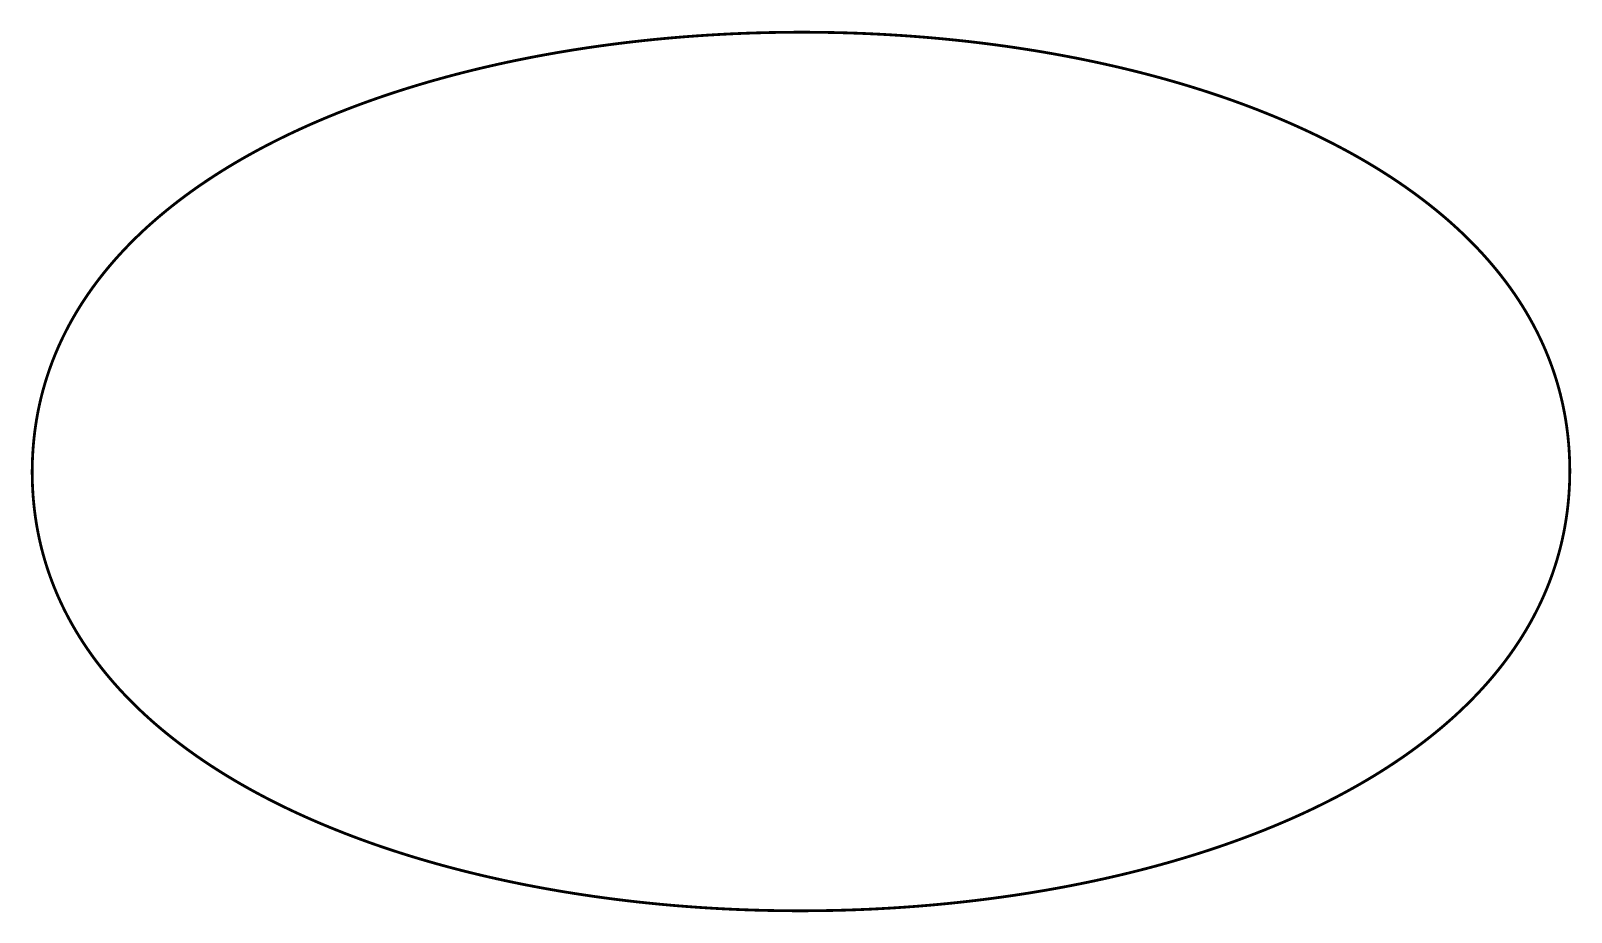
# Model space of a CAD drawing. Extents: x 0.05 to 5.57, y 0.04 to 3.21.
import ezdxf

# ---------------------------------------------------------------- set-up
doc = ezdxf.new("R2010")
doc.units = 0
doc.header["$LTSCALE"] = 0.166667
doc.layers.add('FOREGROUND', color=7, linetype='CONTINUOUS')

msp = doc.modelspace()

# ---------------------------------------------------------------- linework, layer by layer
at = {"layer": 'FOREGROUND', "linetype": 'CONTINUOUS', "const_width": 0.01}
msp.add_lwpolyline([(5.563331, 1.625), (5.563155, 1.646069), (5.562609, 1.666996), (5.561696, 1.687782), (5.560418, 1.708425), (5.558778, 1.728926), (5.556778, 1.749286), (5.554421, 1.769504), (5.55171, 1.78958), (5.548646, 1.809514), (5.545233, 1.829306), (5.541472, 1.848957), (5.537367, 1.868465), (5.532919, 1.887832), (5.528132, 1.907056), (5.523008, 1.926139), (5.517549, 1.94508), (5.511757, 1.963879), (5.505636, 1.982537), (5.499188, 2.001052), (5.492415, 2.019425), (5.48532, 2.037657), (5.477905, 2.055747), (5.470173, 2.073695), (5.462126, 2.091501), (5.453767, 2.109165), (5.445098, 2.126687), (5.436122, 2.144068), (5.426841, 2.161306), (5.417257, 2.178403), (5.407374, 2.195358), (5.397194, 2.212171), (5.386719, 2.228842), (5.375952, 2.245371), (5.364895, 2.261758), (5.35355, 2.278004), (5.341921, 2.294107), (5.33001, 2.310069), (5.317818, 2.325889), (5.30535, 2.341567), (5.292606, 2.357103), (5.27959, 2.372497), (5.266305, 2.387749), (5.252752, 2.40286), (5.238934, 2.417828), (5.224854, 2.432655), (5.210514, 2.44734), (5.195917, 2.461883), (5.181065, 2.476284), (5.165961, 2.490543), (5.150606, 2.504661), (5.135005, 2.518636), (5.119158, 2.53247), (5.103069, 2.546162), (5.086741, 2.559711), (5.070174, 2.573119), (5.053373, 2.586386), (5.03634, 2.59951), (5.019077, 2.612492), (5.001586, 2.625333), (4.983871, 2.638031), (4.965933, 2.650588), (4.947775, 2.663003), (4.929399, 2.675276), (4.910809, 2.687407), (4.892007, 2.699396), (4.872994, 2.711244), (4.853774, 2.722949), (4.834349, 2.734513), (4.814722, 2.745935), (4.794895, 2.757215), (4.77487, 2.768353), (4.754651, 2.779349), (4.734238, 2.790203), (4.713636, 2.800916), (4.692847, 2.811486), (4.671872, 2.821915), (4.650716, 2.832202), (4.629379, 2.842347), (4.607864, 2.85235), (4.586175, 2.862211), (4.564313, 2.87193), (4.542281, 2.881507), (4.520082, 2.890943), (4.497718, 2.900237), (4.475191, 2.909388), (4.452504, 2.918398), (4.42966, 2.927266), (4.40666, 2.935993), (4.383509, 2.944577), (4.360207, 2.953019), (4.336757, 2.96132), (4.313163, 2.969478), (4.289426, 2.977495), (4.265549, 2.98537), (4.241534, 2.993103), (4.217385, 3.000694), (4.193103, 3.008144), (4.16869, 3.015451), (4.144151, 3.022617), (4.119486, 3.02964), (4.094698, 3.036522), (4.069791, 3.043262), (4.044766, 3.04986), (4.019626, 3.056316), (3.994373, 3.06263), (3.96901, 3.068803), (3.94354, 3.074833), (3.917965, 3.080722), (3.892287, 3.086469), (3.866508, 3.092074), (3.840633, 3.097537), (3.814662, 3.102858), (3.788598, 3.108037), (3.762445, 3.113075), (3.736203, 3.11797), (3.709877, 3.122724), (3.683468, 3.127336), (3.656979, 3.131805), (3.630412, 3.136133), (3.60377, 3.14032), (3.577055, 3.144364), (3.550271, 3.148266), (3.523418, 3.152027), (3.496501, 3.155645), (3.46952, 3.159122), (3.44248, 3.162457), (3.415382, 3.16565), (3.388229, 3.168701), (3.361023, 3.17161), (3.333766, 3.174378), (3.306463, 3.177003), (3.279114, 3.179487), (3.251722, 3.181829), (3.22429, 3.184028), (3.19682, 3.186086), (3.169315, 3.188002), (3.141778, 3.189777), (3.11421, 3.191409), (3.086615, 3.192899), (3.058994, 3.194248), (3.03135, 3.195455), (3.003687, 3.19652), (2.976005, 3.197443), (2.948308, 3.198224), (2.920599, 3.198863), (2.892879, 3.19936), (2.865152, 3.199715), (2.837419, 3.199929), (2.809683, 3.200001), (2.781948, 3.199931), (2.754214, 3.199718), (2.726485, 3.199364), (2.698764, 3.198869), (2.671052, 3.198231), (2.643352, 3.197451), (2.615667, 3.19653), (2.587999, 3.195466), (2.560351, 3.194261), (2.532725, 3.192914), (2.505124, 3.191425), (2.47755, 3.189794), (2.450006, 3.188021), (2.422493, 3.186107), (2.395016, 3.18405), (2.367575, 3.181852), (2.340175, 3.179512), (2.312816, 3.177029), (2.285502, 3.174405), (2.258236, 3.17164), (2.231018, 3.168732), (2.203854, 3.165682), (2.176743, 3.16249), (2.14969, 3.159157), (2.122696, 3.155682), (2.095765, 3.152065), (2.068898, 3.148305), (2.042099, 3.144404), (2.015368, 3.140362), (1.98871, 3.136177), (1.962127, 3.13185), (1.935621, 3.127382), (1.909194, 3.122771), (1.882849, 3.118019), (1.856589, 3.113125), (1.830417, 3.108089), (1.804333, 3.102911), (1.778342, 3.097591), (1.752445, 3.09213), (1.726646, 3.086526), (1.700946, 3.080781), (1.675347, 3.074893), (1.649854, 3.068864), (1.624468, 3.062693), (1.599191, 3.05638), (1.574026, 3.049925), (1.548976, 3.043329), (1.524042, 3.03659), (1.499229, 3.02971), (1.474537, 3.022687), (1.44997, 3.015523), (1.425529, 3.008217), (1.401219, 3.000769), (1.37704, 2.993179), (1.352996, 2.985447), (1.329089, 2.977574), (1.305321, 2.969558), (1.281695, 2.961401), (1.258214, 2.953101), (1.23488, 2.94466), (1.211695, 2.936077), (1.188663, 2.927352), (1.165784, 2.918485), (1.143063, 2.909477), (1.120501, 2.900326), (1.098101, 2.891034), (1.075866, 2.881599), (1.053797, 2.872023), (1.031898, 2.862305), (1.010171, 2.852445), (0.988618, 2.842443), (0.967243, 2.832299), (0.946046, 2.822013), (0.925032, 2.811586), (0.904202, 2.801016), (0.883559, 2.790305), (0.863105, 2.779452), (0.842843, 2.768457), (0.822776, 2.75732), (0.802906, 2.746041), (0.783235, 2.73462), (0.763765, 2.723058), (0.744501, 2.711353), (0.725443, 2.699507), (0.706594, 2.687519), (0.687958, 2.675388), (0.669535, 2.663116), (0.65133, 2.650702), (0.633344, 2.638147), (0.61558, 2.625449), (0.59804, 2.612609), (0.580727, 2.599628), (0.563643, 2.586504), (0.546791, 2.573239), (0.530174, 2.559832), (0.513793, 2.546283), (0.497652, 2.532592), (0.481752, 2.518759), (0.466097, 2.504785), (0.450689, 2.490668), (0.43553, 2.47641), (0.420622, 2.462009), (0.40597, 2.447467), (0.391573, 2.432783), (0.377437, 2.417957), (0.363561, 2.402989), (0.349951, 2.387879), (0.336607, 2.372628), (0.323532, 2.357234), (0.310729, 2.341699), (0.2982, 2.326022), (0.285948, 2.310202), (0.273976, 2.294241), (0.262285, 2.278138), (0.250878, 2.261894), (0.239758, 2.245507), (0.228928, 2.228978), (0.218389, 2.212308), (0.208144, 2.195495), (0.198196, 2.178541), (0.188547, 2.161445), (0.1792, 2.144207), (0.170158, 2.126827), (0.161422, 2.109305), (0.152995, 2.091641), (0.14488, 2.073836), (0.137079, 2.055888), (0.129594, 2.037799), (0.122429, 2.019568), (0.115586, 2.001194), (0.109067, 1.982679), (0.102874, 1.964023), (0.097011, 1.945224), (0.091479, 1.926283), (0.086282, 1.9072), (0.081421, 1.887976), (0.076899, 1.86861), (0.072719, 1.849101), (0.068884, 1.829451), (0.065394, 1.809659), (0.062254, 1.789725), (0.059466, 1.769649), (0.057032, 1.749432), (0.054954, 1.729072), (0.053235, 1.708571), (0.051879, 1.687927), (0.050886, 1.667142), (0.05026, 1.646215), (0.050003, 1.625146), (0.050003, 1.625146), (0.050175, 1.604077), (0.050718, 1.58315), (0.051628, 1.562364), (0.052902, 1.541721), (0.054539, 1.521219), (0.056535, 1.500859), (0.058889, 1.480641), (0.061597, 1.460565), (0.064658, 1.440631), (0.068068, 1.420839), (0.071825, 1.401188), (0.075927, 1.381679), (0.080372, 1.362313), (0.085156, 1.343088), (0.090277, 1.324005), (0.095733, 1.305063), (0.101521, 1.286264), (0.107639, 1.267606), (0.114084, 1.249091), (0.120854, 1.230717), (0.127947, 1.212485), (0.135359, 1.194394), (0.143088, 1.176446), (0.151132, 1.15864), (0.159488, 1.140975), (0.168154, 1.123452), (0.177128, 1.106071), (0.186406, 1.088832), (0.195986, 1.071735), (0.205867, 1.05478), (0.216044, 1.037966), (0.226517, 1.021295), (0.237281, 1.004765), (0.248336, 0.988377), (0.259677, 0.972131), (0.271304, 0.956027), (0.283213, 0.940065), (0.295402, 0.924244), (0.307868, 0.908565), (0.320609, 0.893029), (0.333622, 0.877634), (0.346905, 0.862381), (0.360455, 0.84727), (0.374271, 0.8323), (0.388348, 0.817473), (0.402686, 0.802787), (0.417281, 0.788243), (0.432131, 0.773841), (0.447233, 0.759581), (0.462585, 0.745463), (0.478184, 0.731487), (0.494028, 0.717652), (0.510115, 0.70396), (0.526441, 0.690409), (0.543005, 0.677), (0.559804, 0.663733), (0.576835, 0.650608), (0.594097, 0.637625), (0.611585, 0.624783), (0.629299, 0.612084), (0.647235, 0.599526), (0.66539, 0.58711), (0.683764, 0.574836), (0.702352, 0.562704), (0.721153, 0.550714), (0.740163, 0.538865), (0.759381, 0.527159), (0.778804, 0.515594), (0.79843, 0.504171), (0.818255, 0.49289), (0.838278, 0.481751), (0.858496, 0.470754), (0.878906, 0.459899), (0.899506, 0.449185), (0.920294, 0.438614), (0.941267, 0.428184), (0.962422, 0.417896), (0.983757, 0.40775), (1.00527, 0.397746), (1.026958, 0.387883), (1.048818, 0.378163), (1.070848, 0.368584), (1.093046, 0.359148), (1.115409, 0.349853), (1.137934, 0.3407), (1.16062, 0.331689), (1.183463, 0.322819), (1.206461, 0.314092), (1.229611, 0.305506), (1.252911, 0.297063), (1.27636, 0.288761), (1.299953, 0.280601), (1.323688, 0.272583), (1.347564, 0.264707), (1.371577, 0.256973), (1.395726, 0.24938), (1.420007, 0.24193), (1.444418, 0.234621), (1.468956, 0.227454), (1.49362, 0.220429), (1.518406, 0.213546), (1.543312, 0.206805), (1.568336, 0.200205), (1.593475, 0.193748), (1.618727, 0.187432), (1.644089, 0.181258), (1.669558, 0.175227), (1.695133, 0.169337), (1.72081, 0.163588), (1.746587, 0.157982), (1.772462, 0.152518), (1.798432, 0.147195), (1.824495, 0.142015), (1.850648, 0.136976), (1.876888, 0.132079), (1.903214, 0.127324), (1.929622, 0.122711), (1.95611, 0.118239), (1.982676, 0.11391), (2.009318, 0.109722), (2.036032, 0.105677), (2.062816, 0.101773), (2.089668, 0.098011), (2.116585, 0.094391), (2.143564, 0.090913), (2.170604, 0.087577), (2.197702, 0.084382), (2.224854, 0.08133), (2.25206, 0.078419), (2.279316, 0.07565), (2.306619, 0.073023), (2.333968, 0.070538), (2.361359, 0.068195), (2.388791, 0.065994), (2.41626, 0.063934), (2.443764, 0.062017), (2.471302, 0.060241), (2.498869, 0.058607), (2.526465, 0.057115), (2.554085, 0.055765), (2.581728, 0.054557), (2.609392, 0.053491), (2.637073, 0.052566), (2.66477, 0.051784), (2.692479, 0.051143), (2.720199, 0.050644), (2.747926, 0.050287), (2.775659, 0.050072), (2.803394, 0.049999), (2.83113, 0.050068), (2.858864, 0.050279), (2.886593, 0.050631), (2.914314, 0.051126), (2.942026, 0.051762), (2.969726, 0.05254), (2.997411, 0.05346), (3.025079, 0.054522), (3.052728, 0.055726), (3.080354, 0.057071), (3.107955, 0.058559), (3.13553, 0.060188), (3.163074, 0.06196), (3.190587, 0.063873), (3.218065, 0.065928), (3.245505, 0.068125), (3.272906, 0.070464), (3.300265, 0.072944), (3.32758, 0.075567), (3.354847, 0.078331), (3.382064, 0.081238), (3.40923, 0.084286), (3.436341, 0.087476), (3.463394, 0.090808), (3.490389, 0.094282), (3.517321, 0.097898), (3.544188, 0.101655), (3.570988, 0.105555), (3.597719, 0.109596), (3.624378, 0.11378), (3.650962, 0.118105), (3.677469, 0.122572), (3.703896, 0.127181), (3.730242, 0.131932), (3.756502, 0.136825), (3.782676, 0.141859), (3.80876, 0.147036), (3.834752, 0.152354), (3.86065, 0.157814), (3.886451, 0.163416), (3.912152, 0.169161), (3.937751, 0.175047), (3.963245, 0.181074), (3.988632, 0.187244), (4.01391, 0.193556), (4.039076, 0.200009), (4.064128, 0.206605), (4.089062, 0.213342), (4.113877, 0.220221), (4.13857, 0.227242), (4.163138, 0.234405), (4.187579, 0.24171), (4.211891, 0.249157), (4.236071, 0.256745), (4.260117, 0.264476), (4.284025, 0.272348), (4.307794, 0.280362), (4.331421, 0.288518), (4.354904, 0.296817), (4.378239, 0.305256), (4.401425, 0.313838), (4.424459, 0.322562), (4.447339, 0.331428), (4.470062, 0.340435), (4.492625, 0.349585), (4.515027, 0.358876), (4.537264, 0.368309), (4.559334, 0.377884), (4.581234, 0.387601), (4.602963, 0.39746), (4.624517, 0.407461), (4.645895, 0.417603), (4.667093, 0.427888), (4.688109, 0.438314), (4.708941, 0.448883), (4.729585, 0.459593), (4.750041, 0.470445), (4.770304, 0.481439), (4.790373, 0.492575), (4.810246, 0.503853), (4.829919, 0.515272), (4.84939, 0.526834), (4.868656, 0.538538), (4.887716, 0.550383), (4.906567, 0.56237), (4.925205, 0.574499), (4.94363, 0.58677), (4.961837, 0.599183), (4.979825, 0.611738), (4.997591, 0.624435), (5.015133, 0.637274), (5.032448, 0.650254), (5.049534, 0.663377), (5.066388, 0.676641), (5.083008, 0.690047), (5.099391, 0.703595), (5.115534, 0.717286), (5.131436, 0.731117), (5.147093, 0.745091), (5.162504, 0.759207), (5.177665, 0.773465), (5.192575, 0.787864), (5.20723, 0.802406), (5.221629, 0.817089), (5.235768, 0.831914), (5.249645, 0.846881), (5.263259, 0.86199), (5.276605, 0.877241), (5.289682, 0.892634), (5.302488, 0.908169), (5.315019, 0.923846), (5.327274, 0.939664), (5.339249, 0.955624), (5.350942, 0.971727), (5.362352, 0.987971), (5.373474, 1.004357), (5.384307, 1.020885), (5.394849, 1.037555), (5.405096, 1.054367), (5.415047, 1.071321), (5.424699, 1.088416), (5.434048, 1.105654), (5.443094, 1.123033), (5.451833, 1.140555), (5.460263, 1.158218), (5.468381, 1.176023), (5.476185, 1.19397), (5.483672, 1.212059), (5.49084, 1.23029), (5.497686, 1.248663), (5.504208, 1.267178), (5.510404, 1.285834), (5.51627, 1.304633), (5.521805, 1.323573), (5.527005, 1.342656), (5.531869, 1.36188), (5.536394, 1.381246), (5.540577, 1.400754), (5.544416, 1.420404), (5.547909, 1.440196), (5.551052, 1.460129), (5.553844, 1.480205), (5.556281, 1.500423), (5.558362, 1.520782), (5.560084, 1.541284), (5.561444, 1.561927), (5.56244, 1.582712), (5.56307, 1.603639), (5.563331, 1.624708)], close=True, dxfattribs=at)

doc.saveas('drawing.dxf')
